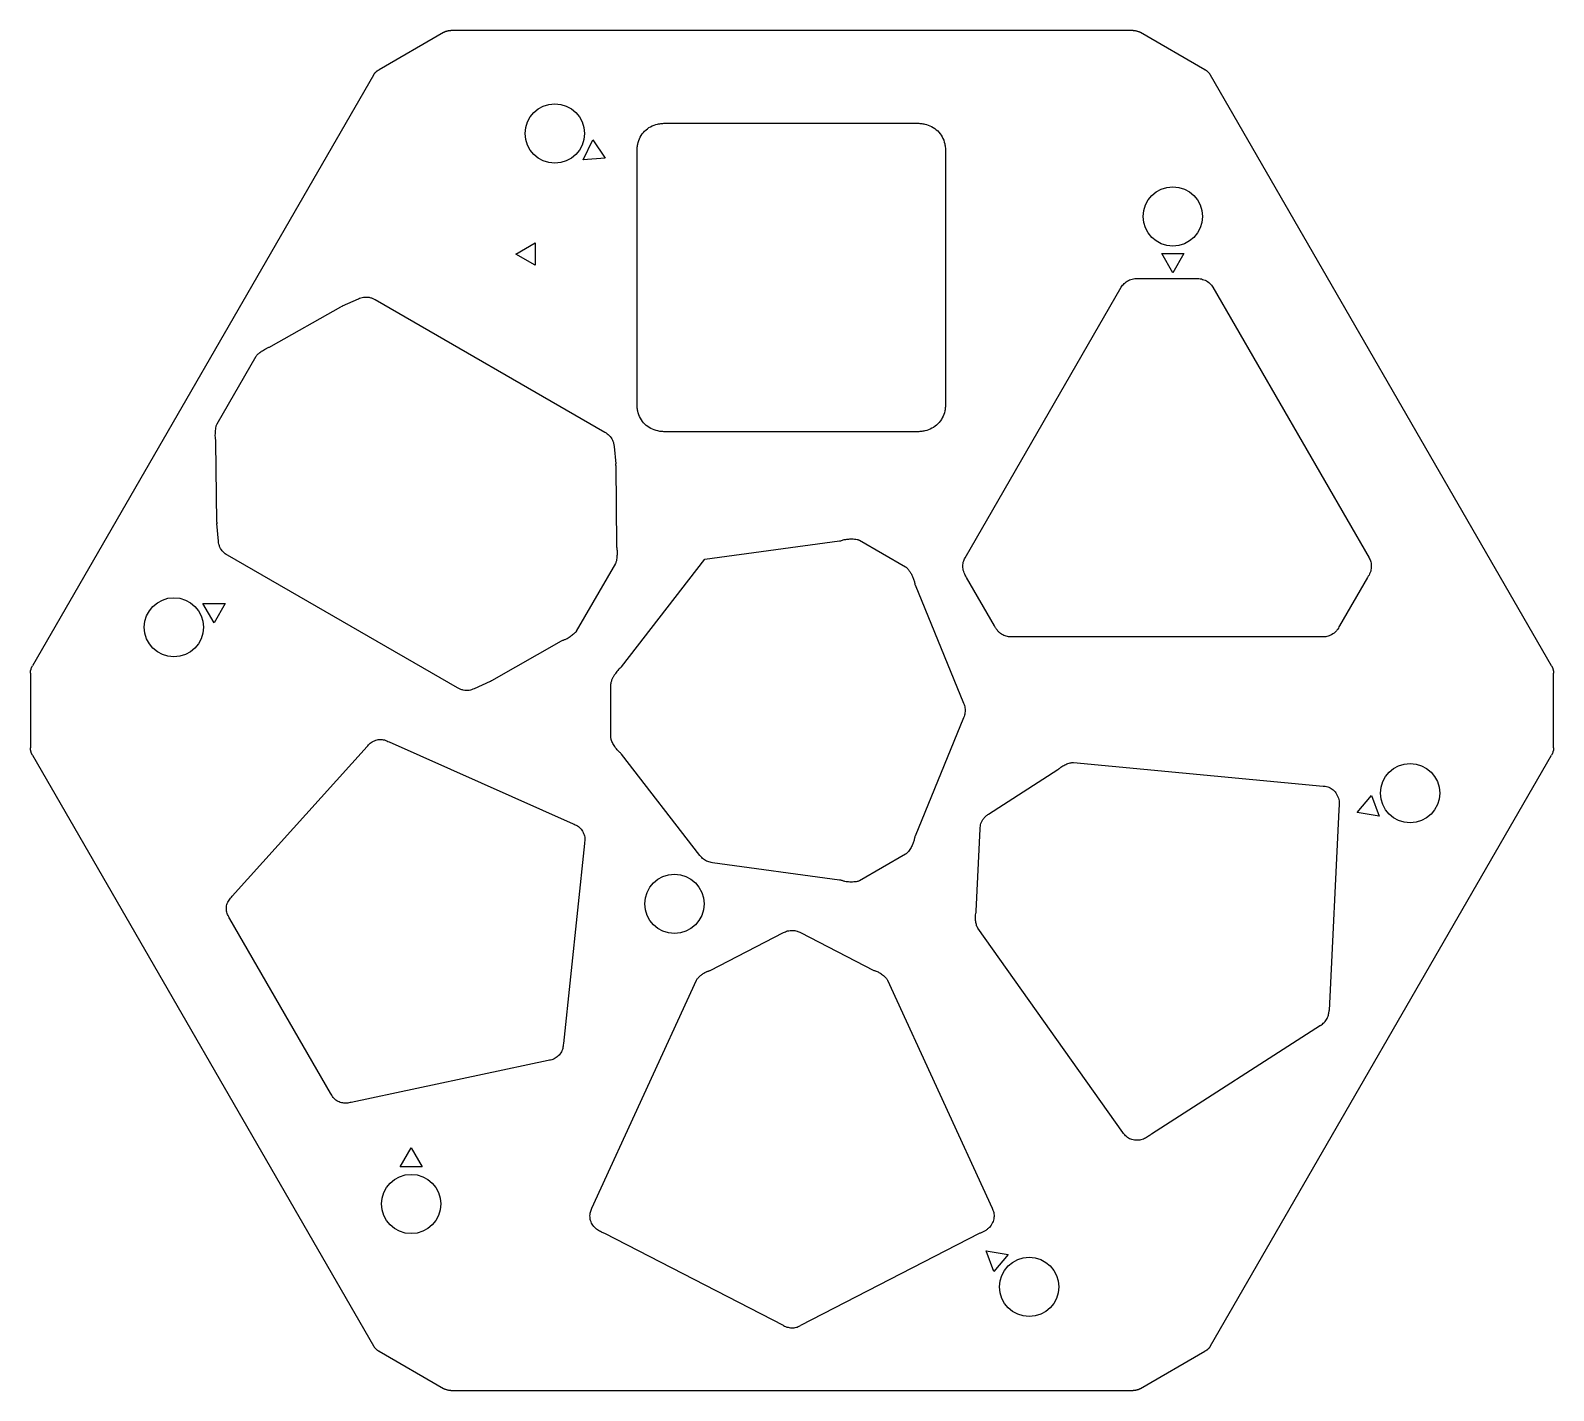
# Model space of a CAD drawing. Header units: millimetres. Extents: x -51 to 51, y -46 to 46.
import ezdxf

# ---------------------------------------------------------------- set-up
doc = ezdxf.new("R2010")
doc.units = ezdxf.units.MM
doc.layers.get('0').update_dxf_attribs({"linetype": 'CONTINUOUS'})

msp = doc.modelspace()

# ---------------------------------------------------------------- linework, layer by layer
for p, q in [((-23.54, 45.8), (-27.89, 43.28)), ((23.04, 45.93), (-23.04, 45.93)), ((27.89, 43.28), (23.54, 45.8)), ((-28.26, 42.91), (-51.29, 3.01)), ((51.29, 3.01), (28.26, 42.91)), ((-8.54, 39.66), (8.44, 39.66)), ((-10.46, 20.75), (-10.46, 37.73)), ((10.37, 37.73), (10.37, 20.75)), ((23.44, 29.17), (27.22, 29.17)), ((-30.36, 27.32), (-29.28, 27.81)), ((11.69, 10.31), (22.24, 28.6)), ((28.42, 28.6), (38.97, 10.31)), ((-35.18, 24.6), (-30.46, 27.27)), ((-28.16, 27.76), (-12.63, 18.79)), ((-38.83, 19.35), (-36.18, 23.93)), ((8.44, 18.83), (-8.54, 18.83)), ((-38.85, 12.72), (-38.9, 18.15)), ((-12.02, 17.84), (-11.9, 16.66)), ((-11.9, 16.55), (-11.85, 11.13)), ((-38.73, 11.44), (-38.85, 12.62)), ((-5.89, 10.21), (3.2, 11.45)), ((4.56, 11.5), (7.67, 9.7)), ((-22.59, 1.52), (-38.13, 10.49)), ((-11.92, 9.93), (-14.57, 5.35)), ((-11.51, 2.95), (-5.89, 10.21)), ((8.31, 8.49), (11.59, 0.49)), ((13.68, 5.72), (11.79, 8.99)), ((38.87, 8.99), (36.98, 5.72)), ((-15.58, 4.68), (-20.3, 2.01)), ((35.89, 4.97), (14.78, 4.97)), ((-51.43, 2.52), (-51.43, -2.52)), ((51.43, -2.52), (51.43, 2.52)), ((-20.39, 1.96), (-21.47, 1.47)), ((-12.24, -1.8), (-12.24, 1.8)), ((11.59, -0.49), (8.31, -8.49)), ((-51.29, -3.01), (-28.26, -42.91)), ((-37.8, -12.55), (-28.7, -2.44)), ((-27.21, -2.12), (-14.78, -7.66)), ((-6.22, -9.79), (-11.51, -2.95)), ((28.26, -42.91), (51.29, -3.01)), ((13.28, -7), (17.96, -3.99)), ((19, -3.52), (35.86, -5.11)), ((36.92, -6.71), (36.27, -20.27)), ((12.43, -13.56), (12.7, -8)), ((-14.02, -8.98), (-15.44, -22.5)), ((3.2, -11.45), (-5.37, -10.28)), ((7.67, -9.7), (4.56, -11.5)), ((-31.16, -25.85), (-37.96, -14.07)), ((-5.53, -17.55), (-0.58, -15)), ((0.58, -15), (5.53, -17.55)), ((22.35, -28.5), (12.55, -14.69)), ((-13.51, -33.61), (-6.45, -18.22)), ((6.45, -18.22), (13.51, -33.61)), ((35.69, -21.27), (24.27, -28.61)), ((-16.46, -23.64), (-29.77, -26.47)), ((-0.58, -41.54), (-12.65, -35.33)), ((12.65, -35.33), (0.58, -41.54)), ((-27.89, -43.28), (-23.54, -45.8)), ((23.54, -45.8), (27.89, -43.28)), ((-23.04, -45.93), (23.04, -45.93))]:
    msp.add_line(p, q)
for points in [[(-13.44, 38.55), (-12.61, 37.3), (-14.1, 37.2)], [(-17.35, 31.58), (-17.35, 30.08), (-18.65, 30.83)], [(26.47, 30.87), (25.72, 29.57), (24.97, 30.87)], [(-39.78, 7.23), (-38.28, 7.23), (-39.03, 5.93)], [(39.13, -5.73), (39.65, -7.14), (38.17, -6.88)], [(-25.72, -29.53), (-24.97, -30.83), (-26.47, -30.83)], [(13.11, -36.49), (14.59, -36.75), (13.62, -37.9)]]:
    msp.add_lwpolyline(points, close=True)
for centre in [(-16.02, 38.97), (25.72, 33.37), (-41.74, 5.62), (41.74, -5.58), (-7.94, -13.06), (-25.72, -33.33), (16.02, -38.93)]:
    msp.add_circle(centre, 2)
for centre, start, end in [((-29.87, 26.23), 114.42, 119.5795), ((-13.09, 16.54), 0.4204, 5.5799), ((-37.66, 12.73), 180.4201, 185.5796), ((-20.89, 3.05), 294.4205, 299.58)]:
    msp.add_arc(centre, 1.19, start, end)
for points, knots in [([(-23.54, 45.8), (-23.51, 45.81), (-23.5, 45.82), (-23.49, 45.82), (-23.47, 45.83), (-23.46, 45.84), (-23.45, 45.84), (-23.43, 45.85), (-23.42, 45.86), (-23.4, 45.86), (-23.38, 45.87), (-23.37, 45.88), (-23.35, 45.88), (-23.33, 45.89), (-23.31, 45.89), (-23.29, 45.9), (-23.27, 45.9), (-23.24, 45.91), (-23.22, 45.91), (-23.2, 45.92), (-23.18, 45.92), (-23.16, 45.92), (-23.14, 45.93), (-23.13, 45.93), (-23.11, 45.93), (-23.09, 45.93), (-23.07, 45.93), (-23.04, 45.93)], [0, 0, 0, 0, 0.089959, 0.089959, 0.089959, 0.18816, 0.18816, 0.18816, 0.294316, 0.294316, 0.294316, 0.402013, 0.402013, 0.402013, 0.513847, 0.513847, 0.513847, 0.633635, 0.633635, 0.633635, 0.756579, 0.756579, 0.756579, 0.877149, 0.877149, 0.877149, 1, 1, 1, 1]), ([(23.04, 45.93), (23.06, 45.93), (23.08, 45.93), (23.09, 45.93), (23.11, 45.93), (23.12, 45.93), (23.14, 45.93), (23.15, 45.92), (23.17, 45.92), (23.18, 45.92), (23.2, 45.92), (23.22, 45.91), (23.24, 45.91), (23.26, 45.91), (23.28, 45.9), (23.3, 45.89), (23.32, 45.89), (23.35, 45.88), (23.37, 45.87), (23.39, 45.87), (23.41, 45.86), (23.43, 45.85), (23.44, 45.85), (23.46, 45.84), (23.47, 45.83), (23.49, 45.82), (23.51, 45.81), (23.54, 45.8)], [0, 0, 0, 0, 0.087142, 0.087142, 0.087142, 0.184589, 0.184589, 0.184589, 0.290729, 0.290729, 0.290729, 0.398882, 0.398882, 0.398882, 0.513181, 0.513181, 0.513181, 0.636819, 0.636819, 0.636819, 0.761134, 0.761134, 0.761134, 0.880521, 0.880521, 0.880521, 1, 1, 1, 1]), ([(-28.26, 42.91), (-28.25, 42.94), (-28.24, 42.95), (-28.23, 42.96), (-28.22, 42.98), (-28.21, 42.99), (-28.21, 43), (-28.2, 43.01), (-28.19, 43.02), (-28.18, 43.04), (-28.16, 43.05), (-28.15, 43.07), (-28.14, 43.08), (-28.12, 43.1), (-28.11, 43.11), (-28.09, 43.13), (-28.08, 43.14), (-28.06, 43.16), (-28.05, 43.17), (-28.03, 43.19), (-28.01, 43.2), (-28, 43.21), (-27.98, 43.22), (-27.97, 43.23), (-27.95, 43.24), (-27.94, 43.25), (-27.92, 43.26), (-27.89, 43.28)], [0, 0, 0, 0, 0.087142, 0.087142, 0.087142, 0.184589, 0.184589, 0.184589, 0.290729, 0.290729, 0.290729, 0.398882, 0.398882, 0.398882, 0.513181, 0.513181, 0.513181, 0.636819, 0.636819, 0.636819, 0.761134, 0.761134, 0.761134, 0.880521, 0.880521, 0.880521, 1, 1, 1, 1]), ([(27.89, 43.28), (27.91, 43.27), (27.93, 43.26), (27.94, 43.25), (27.96, 43.24), (27.97, 43.24), (27.98, 43.23), (27.99, 43.22), (28, 43.21), (28.02, 43.2), (28.03, 43.19), (28.05, 43.17), (28.06, 43.16), (28.08, 43.15), (28.09, 43.13), (28.11, 43.12), (28.12, 43.1), (28.14, 43.08), (28.15, 43.07), (28.16, 43.05), (28.18, 43.04), (28.19, 43.02), (28.2, 43.01), (28.21, 42.99), (28.22, 42.98), (28.23, 42.96), (28.24, 42.94), (28.26, 42.91)], [0, 0, 0, 0, 0.089959, 0.089959, 0.089959, 0.18816, 0.18816, 0.18816, 0.294316, 0.294316, 0.294316, 0.402013, 0.402013, 0.402013, 0.513847, 0.513847, 0.513847, 0.633635, 0.633635, 0.633635, 0.756579, 0.756579, 0.756579, 0.877149, 0.877149, 0.877149, 1, 1, 1, 1]), ([(-10.46, 37.73), (-10.47, 37.82), (-10.46, 37.9), (-10.45, 37.99), (-10.45, 38.07), (-10.43, 38.16), (-10.42, 38.25), (-10.38, 38.41), (-10.33, 38.58), (-10.25, 38.72), (-10.17, 38.87), (-10.07, 39.01), (-9.95, 39.13), (-9.83, 39.25), (-9.7, 39.35), (-9.55, 39.43), (-9.4, 39.51), (-9.24, 39.57), (-9.08, 39.61), (-8.98, 39.63), (-8.89, 39.64), (-8.8, 39.65), (-8.71, 39.66), (-8.62, 39.66), (-8.54, 39.66)], [0, 0, 0, 0, 0.088783, 0.088783, 0.088783, 0.177566, 0.177566, 0.177566, 0.336912, 0.336912, 0.336912, 0.496527, 0.496527, 0.496527, 0.655749, 0.655749, 0.655749, 0.817202, 0.817202, 0.817202, 0.908601, 0.908601, 0.908601, 1, 1, 1, 1]), ([(8.44, 39.66), (8.52, 39.66), (8.61, 39.66), (8.7, 39.65), (8.78, 39.64), (8.87, 39.63), (8.96, 39.61), (9.12, 39.57), (9.28, 39.52), (9.43, 39.44), (9.58, 39.36), (9.72, 39.26), (9.84, 39.14), (9.96, 39.03), (10.06, 38.89), (10.14, 38.74), (10.22, 38.59), (10.28, 38.43), (10.31, 38.27), (10.33, 38.18), (10.35, 38.08), (10.36, 37.99), (10.36, 37.91), (10.37, 37.82), (10.37, 37.73)], [0, 0, 0, 0, 0.088799, 0.088799, 0.088799, 0.177598, 0.177598, 0.177598, 0.336973, 0.336973, 0.336973, 0.496599, 0.496599, 0.496599, 0.65584, 0.65584, 0.65584, 0.817272, 0.817272, 0.817272, 0.908636, 0.908636, 0.908636, 1, 1, 1, 1]), ([(22.24, 28.6), (22.29, 28.68), (22.36, 28.76), (22.43, 28.83), (22.52, 28.92), (22.61, 28.98), (22.72, 29.04), (22.77, 29.07), (22.83, 29.09), (22.89, 29.11), (22.95, 29.13), (23.01, 29.15), (23.07, 29.16), (23.13, 29.17), (23.19, 29.17), (23.25, 29.17), (23.32, 29.17), (23.38, 29.17), (23.44, 29.17)], [0, 0, 0, 0, 0.215945, 0.215945, 0.215945, 0.459685, 0.459685, 0.459685, 0.592497, 0.592497, 0.592497, 0.725308, 0.725308, 0.725308, 0.862654, 0.862654, 0.862654, 1, 1, 1, 1]), ([(27.22, 29.17), (27.28, 29.17), (27.33, 29.17), (27.39, 29.17), (27.45, 29.17), (27.5, 29.17), (27.56, 29.16), (27.62, 29.15), (27.68, 29.14), (27.73, 29.12), (27.79, 29.11), (27.85, 29.08), (27.9, 29.06), (28.02, 29.01), (28.12, 28.94), (28.21, 28.85), (28.29, 28.78), (28.36, 28.69), (28.42, 28.6)], [0, 0, 0, 0, 0.124771, 0.124771, 0.124771, 0.249542, 0.249542, 0.249542, 0.378411, 0.378411, 0.378411, 0.50728, 0.50728, 0.50728, 0.765211, 0.765211, 0.765211, 1, 1, 1, 1]), ([(-29.28, 27.81), (-29.17, 27.86), (-29.06, 27.89), (-28.94, 27.91), (-28.81, 27.93), (-28.68, 27.93), (-28.55, 27.91), (-28.48, 27.89), (-28.42, 27.87), (-28.35, 27.85), (-28.29, 27.82), (-28.22, 27.79), (-28.16, 27.76)], [0, 0, 0, 0, 0.304799, 0.304799, 0.304799, 0.638173, 0.638173, 0.638173, 0.819087, 0.819087, 0.819087, 1, 1, 1, 1]), ([(-36.18, 23.93), (-36.17, 23.95), (-36.16, 23.97), (-36.14, 23.99), (-36.13, 24), (-36.11, 24.02), (-36.1, 24.04), (-36.06, 24.07), (-36.03, 24.1), (-36, 24.12), (-35.96, 24.16), (-35.92, 24.19), (-35.88, 24.22), (-35.84, 24.25), (-35.8, 24.27), (-35.76, 24.3), (-35.72, 24.33), (-35.68, 24.36), (-35.63, 24.39), (-35.59, 24.41), (-35.54, 24.44), (-35.49, 24.46), (-35.47, 24.47), (-35.44, 24.49), (-35.42, 24.5), (-35.39, 24.51), (-35.36, 24.52), (-35.33, 24.53), (-35.31, 24.54), (-35.28, 24.55), (-35.25, 24.56), (-35.23, 24.57), (-35.2, 24.58), (-35.18, 24.6)], [0, 0, 0, 0, 0.053019, 0.053019, 0.053019, 0.106038, 0.106038, 0.106038, 0.212076, 0.212076, 0.212076, 0.329727, 0.329727, 0.329727, 0.447378, 0.447378, 0.447378, 0.577876, 0.577876, 0.577876, 0.708373, 0.708373, 0.708373, 0.78128, 0.78128, 0.78128, 0.854186, 0.854186, 0.854186, 0.927093, 0.927093, 0.927093, 1, 1, 1, 1]), ([(-8.54, 18.83), (-8.62, 18.83), (-8.71, 18.83), (-8.79, 18.84), (-8.88, 18.84), (-8.97, 18.86), (-9.06, 18.88), (-9.22, 18.91), (-9.38, 18.97), (-9.53, 19.04), (-9.68, 19.12), (-9.81, 19.22), (-9.93, 19.34), (-10.05, 19.46), (-10.16, 19.59), (-10.24, 19.74), (-10.32, 19.89), (-10.38, 20.05), (-10.41, 20.22), (-10.43, 20.31), (-10.45, 20.4), (-10.45, 20.49), (-10.46, 20.58), (-10.47, 20.67), (-10.46, 20.75)], [0, 0, 0, 0, 0.088802, 0.088802, 0.088802, 0.177604, 0.177604, 0.177604, 0.336982, 0.336982, 0.336982, 0.496609, 0.496609, 0.496609, 0.655852, 0.655852, 0.655852, 0.817281, 0.817281, 0.817281, 0.90864, 0.90864, 0.90864, 1, 1, 1, 1]), ([(10.37, 20.75), (10.37, 20.67), (10.36, 20.58), (10.36, 20.5), (10.35, 20.41), (10.34, 20.32), (10.32, 20.23), (10.28, 20.07), (10.23, 19.91), (10.15, 19.76), (10.07, 19.61), (9.97, 19.48), (9.85, 19.36), (9.73, 19.24), (9.6, 19.14), (9.45, 19.06), (9.3, 18.97), (9.14, 18.92), (8.98, 18.88), (8.89, 18.86), (8.79, 18.85), (8.7, 18.84), (8.61, 18.83), (8.53, 18.83), (8.44, 18.83)], [0, 0, 0, 0, 0.08878, 0.08878, 0.08878, 0.17756, 0.17756, 0.17756, 0.336904, 0.336904, 0.336904, 0.496518, 0.496518, 0.496518, 0.655737, 0.655737, 0.655737, 0.817195, 0.817195, 0.817195, 0.908597, 0.908597, 0.908597, 1, 1, 1, 1]), ([(-38.9, 18.15), (-38.9, 18.17), (-38.9, 18.19), (-38.9, 18.21), (-38.91, 18.23), (-38.91, 18.25), (-38.91, 18.27), (-38.92, 18.31), (-38.93, 18.35), (-38.93, 18.4), (-38.94, 18.44), (-38.94, 18.49), (-38.95, 18.54), (-38.95, 18.58), (-38.95, 18.63), (-38.94, 18.68), (-38.94, 18.73), (-38.94, 18.78), (-38.94, 18.84), (-38.93, 18.89), (-38.92, 18.94), (-38.92, 18.99), (-38.91, 19.05), (-38.9, 19.12), (-38.89, 19.18), (-38.88, 19.21), (-38.88, 19.24), (-38.87, 19.27), (-38.86, 19.3), (-38.84, 19.32), (-38.83, 19.35)], [0, 0, 0, 0, 0.053228, 0.053228, 0.053228, 0.106456, 0.106456, 0.106456, 0.212912, 0.212912, 0.212912, 0.330794, 0.330794, 0.330794, 0.448675, 0.448675, 0.448675, 0.579022, 0.579022, 0.579022, 0.709368, 0.709368, 0.709368, 0.854684, 0.854684, 0.854684, 0.927342, 0.927342, 0.927342, 1, 1, 1, 1]), ([(-12.63, 18.79), (-12.52, 18.73), (-12.43, 18.66), (-12.34, 18.57), (-12.25, 18.48), (-12.18, 18.37), (-12.12, 18.25), (-12.09, 18.18), (-12.07, 18.12), (-12.05, 18.05), (-12.04, 17.98), (-12.03, 17.91), (-12.02, 17.84)], [0, 0, 0, 0, 0.3054, 0.3054, 0.3054, 0.639385, 0.639385, 0.639385, 0.819693, 0.819693, 0.819693, 1, 1, 1, 1]), ([(-38.13, 10.49), (-38.23, 10.55), (-38.33, 10.62), (-38.41, 10.71), (-38.5, 10.8), (-38.57, 10.91), (-38.63, 11.03), (-38.66, 11.09), (-38.68, 11.16), (-38.7, 11.23), (-38.72, 11.3), (-38.73, 11.37), (-38.73, 11.44)], [0, 0, 0, 0, 0.305276, 0.305276, 0.305276, 0.639137, 0.639137, 0.639137, 0.819569, 0.819569, 0.819569, 1, 1, 1, 1]), ([(3.2, 11.45), (3.21, 11.45), (3.23, 11.45), (3.25, 11.46), (3.26, 11.46), (3.28, 11.47), (3.3, 11.47), (3.33, 11.48), (3.37, 11.49), (3.4, 11.51), (3.44, 11.52), (3.48, 11.53), (3.52, 11.54), (3.56, 11.54), (3.6, 11.55), (3.64, 11.56), (3.73, 11.57), (3.81, 11.58), (3.9, 11.59), (3.95, 11.59), (4, 11.59), (4.06, 11.59), (4.11, 11.59), (4.16, 11.58), (4.21, 11.58), (4.27, 11.57), (4.33, 11.57), (4.39, 11.56), (4.42, 11.55), (4.45, 11.54), (4.48, 11.53), (4.51, 11.52), (4.54, 11.51), (4.56, 11.5)], [0, 0, 0, 0, 0.041383, 0.041383, 0.041383, 0.082767, 0.082767, 0.082767, 0.165533, 0.165533, 0.165533, 0.255746, 0.255746, 0.255746, 0.345959, 0.345959, 0.345959, 0.543174, 0.543174, 0.543174, 0.651093, 0.651093, 0.651093, 0.759011, 0.759011, 0.759011, 0.879505, 0.879505, 0.879505, 0.939753, 0.939753, 0.939753, 1, 1, 1, 1]), ([(-11.85, 11.13), (-11.85, 11.11), (-11.85, 11.09), (-11.85, 11.07), (-11.85, 11.05), (-11.84, 11.03), (-11.84, 11.01), (-11.83, 10.97), (-11.82, 10.92), (-11.82, 10.88), (-11.81, 10.84), (-11.81, 10.79), (-11.81, 10.74), (-11.81, 10.69), (-11.81, 10.65), (-11.81, 10.6), (-11.81, 10.55), (-11.81, 10.49), (-11.82, 10.44), (-11.82, 10.39), (-11.83, 10.34), (-11.84, 10.28), (-11.84, 10.22), (-11.85, 10.16), (-11.86, 10.1), (-11.87, 10.07), (-11.88, 10.04), (-11.89, 10.01), (-11.9, 9.98), (-11.91, 9.95), (-11.92, 9.93)], [0, 0, 0, 0, 0.053228, 0.053228, 0.053228, 0.106456, 0.106456, 0.106456, 0.212912, 0.212912, 0.212912, 0.330794, 0.330794, 0.330794, 0.448675, 0.448675, 0.448675, 0.579022, 0.579022, 0.579022, 0.709369, 0.709369, 0.709369, 0.854684, 0.854684, 0.854684, 0.927342, 0.927342, 0.927342, 1, 1, 1, 1]), ([(11.79, 8.99), (11.76, 9.04), (11.73, 9.09), (11.7, 9.14), (11.68, 9.19), (11.65, 9.24), (11.63, 9.29), (11.6, 9.35), (11.59, 9.41), (11.57, 9.47), (11.56, 9.53), (11.55, 9.6), (11.54, 9.66), (11.54, 9.78), (11.55, 9.91), (11.57, 10.02), (11.6, 10.13), (11.64, 10.22), (11.69, 10.31)], [0, 0, 0, 0, 0.125335, 0.125335, 0.125335, 0.250669, 0.250669, 0.250669, 0.387779, 0.387779, 0.387779, 0.524889, 0.524889, 0.524889, 0.776987, 0.776987, 0.776987, 1, 1, 1, 1]), ([(38.97, 10.31), (39.02, 10.23), (39.06, 10.13), (39.09, 10.03), (39.11, 9.91), (39.12, 9.8), (39.12, 9.68), (39.12, 9.62), (39.11, 9.56), (39.1, 9.5), (39.09, 9.44), (39.07, 9.38), (39.05, 9.32), (39.02, 9.26), (39, 9.21), (38.97, 9.15), (38.94, 9.1), (38.9, 9.05), (38.87, 8.99)], [0, 0, 0, 0, 0.219397, 0.219397, 0.219397, 0.463874, 0.463874, 0.463874, 0.59432, 0.59432, 0.59432, 0.724766, 0.724766, 0.724766, 0.862383, 0.862383, 0.862383, 1, 1, 1, 1]), ([(7.67, 9.7), (7.7, 9.68), (7.73, 9.66), (7.75, 9.64), (7.77, 9.62), (7.8, 9.59), (7.82, 9.56), (7.84, 9.54), (7.86, 9.51), (7.89, 9.48), (7.91, 9.45), (7.93, 9.42), (7.95, 9.39), (7.99, 9.33), (8.03, 9.27), (8.07, 9.2), (8.1, 9.13), (8.14, 9.06), (8.17, 8.99), (8.18, 8.95), (8.2, 8.91), (8.21, 8.87), (8.23, 8.83), (8.24, 8.79), (8.25, 8.75), (8.26, 8.71), (8.27, 8.66), (8.28, 8.62), (8.28, 8.6), (8.29, 8.58), (8.29, 8.55), (8.3, 8.53), (8.31, 8.51), (8.31, 8.49)], [0, 0, 0, 0, 0.065505, 0.065505, 0.065505, 0.13101, 0.13101, 0.13101, 0.203025, 0.203025, 0.203025, 0.275041, 0.275041, 0.275041, 0.432578, 0.432578, 0.432578, 0.604602, 0.604602, 0.604602, 0.698577, 0.698577, 0.698577, 0.792553, 0.792553, 0.792553, 0.896277, 0.896277, 0.896277, 0.948138, 0.948138, 0.948138, 1, 1, 1, 1]), ([(-14.57, 5.35), (-14.58, 5.33), (-14.59, 5.31), (-14.61, 5.29), (-14.62, 5.27), (-14.64, 5.26), (-14.66, 5.24), (-14.69, 5.21), (-14.72, 5.18), (-14.76, 5.15), (-14.8, 5.12), (-14.83, 5.09), (-14.87, 5.06), (-14.91, 5.03), (-14.95, 5), (-14.99, 4.98), (-15.03, 4.95), (-15.08, 4.92), (-15.12, 4.89), (-15.17, 4.86), (-15.21, 4.84), (-15.26, 4.82), (-15.28, 4.8), (-15.31, 4.79), (-15.34, 4.78), (-15.36, 4.77), (-15.39, 4.76), (-15.42, 4.75), (-15.45, 4.74), (-15.47, 4.73), (-15.5, 4.72), (-15.53, 4.71), (-15.55, 4.7), (-15.58, 4.68)], [0, 0, 0, 0, 0.053019, 0.053019, 0.053019, 0.106038, 0.106038, 0.106038, 0.212076, 0.212076, 0.212076, 0.329727, 0.329727, 0.329727, 0.447378, 0.447378, 0.447378, 0.577875, 0.577875, 0.577875, 0.708373, 0.708373, 0.708373, 0.781279, 0.781279, 0.781279, 0.854186, 0.854186, 0.854186, 0.927093, 0.927093, 0.927093, 1, 1, 1, 1]), ([(14.78, 4.97), (14.67, 4.97), (14.57, 4.98), (14.47, 5.01), (14.36, 5.04), (14.25, 5.1), (14.15, 5.16), (14.1, 5.19), (14.05, 5.23), (14.01, 5.27), (13.96, 5.31), (13.92, 5.35), (13.88, 5.4), (13.84, 5.45), (13.81, 5.5), (13.77, 5.55), (13.74, 5.61), (13.71, 5.66), (13.68, 5.72)], [0, 0, 0, 0, 0.218745, 0.218745, 0.218745, 0.463423, 0.463423, 0.463423, 0.593984, 0.593984, 0.593984, 0.724546, 0.724546, 0.724546, 0.862273, 0.862273, 0.862273, 1, 1, 1, 1]), ([(36.98, 5.72), (36.95, 5.67), (36.92, 5.62), (36.9, 5.57), (36.87, 5.52), (36.84, 5.47), (36.8, 5.42), (36.76, 5.37), (36.72, 5.33), (36.67, 5.28), (36.63, 5.24), (36.58, 5.2), (36.52, 5.17), (36.42, 5.1), (36.31, 5.05), (36.2, 5.01), (36.1, 4.98), (35.99, 4.97), (35.89, 4.97)], [0, 0, 0, 0, 0.127673, 0.127673, 0.127673, 0.255346, 0.255346, 0.255346, 0.39022, 0.39022, 0.39022, 0.525095, 0.525095, 0.525095, 0.776611, 0.776611, 0.776611, 1, 1, 1, 1]), ([(-51.43, 2.52), (-51.43, 2.54), (-51.43, 2.56), (-51.43, 2.57), (-51.43, 2.59), (-51.43, 2.6), (-51.42, 2.62), (-51.42, 2.63), (-51.42, 2.65), (-51.42, 2.67), (-51.42, 2.68), (-51.41, 2.7), (-51.41, 2.72), (-51.4, 2.74), (-51.4, 2.76), (-51.39, 2.78), (-51.39, 2.8), (-51.38, 2.82), (-51.37, 2.84), (-51.37, 2.87), (-51.36, 2.89), (-51.35, 2.9), (-51.34, 2.92), (-51.34, 2.93), (-51.33, 2.95), (-51.32, 2.97), (-51.31, 2.99), (-51.29, 3.01)], [0, 0, 0, 0, 0.089959, 0.089959, 0.089959, 0.18816, 0.18816, 0.18816, 0.294316, 0.294316, 0.294316, 0.402013, 0.402013, 0.402013, 0.513847, 0.513847, 0.513847, 0.633635, 0.633635, 0.633635, 0.756579, 0.756579, 0.756579, 0.877149, 0.877149, 0.877149, 1, 1, 1, 1]), ([(-11.51, 2.95), (-11.52, 2.94), (-11.54, 2.92), (-11.56, 2.9), (-11.57, 2.88), (-11.59, 2.87), (-11.61, 2.85), (-11.64, 2.82), (-11.68, 2.79), (-11.72, 2.76), (-11.75, 2.72), (-11.79, 2.68), (-11.82, 2.63), (-11.86, 2.59), (-11.89, 2.55), (-11.92, 2.5), (-11.96, 2.45), (-11.99, 2.4), (-12.03, 2.35), (-12.06, 2.29), (-12.09, 2.23), (-12.12, 2.18), (-12.15, 2.12), (-12.17, 2.06), (-12.2, 1.99), (-12.21, 1.96), (-12.22, 1.93), (-12.23, 1.9), (-12.23, 1.86), (-12.24, 1.83), (-12.24, 1.8)], [0, 0, 0, 0, 0.054789, 0.054789, 0.054789, 0.109578, 0.109578, 0.109578, 0.219157, 0.219157, 0.219157, 0.341133, 0.341133, 0.341133, 0.46311, 0.46311, 0.46311, 0.598798, 0.598798, 0.598798, 0.734486, 0.734486, 0.734486, 0.867243, 0.867243, 0.867243, 0.933622, 0.933622, 0.933622, 1, 1, 1, 1]), ([(51.29, 3.01), (51.31, 2.99), (51.31, 2.98), (51.32, 2.97), (51.33, 2.95), (51.34, 2.94), (51.34, 2.93), (51.35, 2.91), (51.35, 2.9), (51.36, 2.88), (51.37, 2.86), (51.37, 2.85), (51.38, 2.83), (51.39, 2.81), (51.39, 2.79), (51.4, 2.77), (51.4, 2.74), (51.41, 2.72), (51.41, 2.7), (51.42, 2.68), (51.42, 2.66), (51.42, 2.64), (51.42, 2.62), (51.43, 2.61), (51.43, 2.59), (51.43, 2.57), (51.43, 2.55), (51.43, 2.52)], [0, 0, 0, 0, 0.087142, 0.087142, 0.087142, 0.184589, 0.184589, 0.184589, 0.290729, 0.290729, 0.290729, 0.398882, 0.398882, 0.398882, 0.513181, 0.513181, 0.513181, 0.636819, 0.636819, 0.636819, 0.761134, 0.761134, 0.761134, 0.880521, 0.880521, 0.880521, 1, 1, 1, 1]), ([(-21.47, 1.47), (-21.58, 1.42), (-21.69, 1.38), (-21.81, 1.36), (-21.94, 1.35), (-22.07, 1.35), (-22.2, 1.37), (-22.27, 1.39), (-22.34, 1.41), (-22.4, 1.43), (-22.47, 1.46), (-22.53, 1.49), (-22.59, 1.52)], [0, 0, 0, 0, 0.30506, 0.30506, 0.30506, 0.638681, 0.638681, 0.638681, 0.81934, 0.81934, 0.81934, 1, 1, 1, 1]), ([(11.59, 0.49), (11.61, 0.44), (11.63, 0.39), (11.64, 0.33), (11.66, 0.28), (11.67, 0.23), (11.68, 0.18), (11.69, 0.12), (11.7, 0.07), (11.7, 0.01), (11.7, -0.04), (11.69, -0.1), (11.68, -0.15), (11.68, -0.21), (11.66, -0.27), (11.65, -0.32), (11.63, -0.38), (11.61, -0.43), (11.59, -0.49)], [0, 0, 0, 0, 0.161888, 0.161888, 0.161888, 0.323777, 0.323777, 0.323777, 0.488693, 0.488693, 0.488693, 0.653609, 0.653609, 0.653609, 0.826805, 0.826805, 0.826805, 1, 1, 1, 1]), ([(-28.7, -2.44), (-28.67, -2.4), (-28.63, -2.36), (-28.6, -2.32), (-28.56, -2.28), (-28.52, -2.24), (-28.48, -2.21), (-28.4, -2.14), (-28.3, -2.08), (-28.19, -2.04), (-28.08, -1.99), (-27.97, -1.97), (-27.86, -1.96), (-27.74, -1.95), (-27.63, -1.96), (-27.52, -1.99), (-27.46, -2.01), (-27.41, -2.03), (-27.36, -2.05), (-27.31, -2.08), (-27.26, -2.1), (-27.21, -2.12)], [0, 0, 0, 0, 0.099562, 0.099562, 0.099562, 0.199124, 0.199124, 0.199124, 0.39442, 0.39442, 0.39442, 0.595028, 0.595028, 0.595028, 0.790447, 0.790447, 0.790447, 0.895223, 0.895223, 0.895223, 1, 1, 1, 1]), ([(-11.51, -2.95), (-11.52, -2.94), (-11.53, -2.93), (-11.55, -2.91), (-11.56, -2.9), (-11.57, -2.89), (-11.59, -2.87), (-11.62, -2.85), (-11.65, -2.82), (-11.67, -2.8), (-11.71, -2.77), (-11.73, -2.74), (-11.76, -2.7), (-11.79, -2.67), (-11.82, -2.64), (-11.85, -2.6), (-11.91, -2.53), (-11.96, -2.45), (-12.01, -2.37), (-12.04, -2.32), (-12.07, -2.28), (-12.09, -2.23), (-12.11, -2.18), (-12.13, -2.14), (-12.16, -2.09), (-12.18, -2.04), (-12.2, -1.99), (-12.21, -1.95), (-12.22, -1.92), (-12.22, -1.9), (-12.23, -1.87), (-12.23, -1.85), (-12.24, -1.82), (-12.24, -1.8)], [0, 0, 0, 0, 0.043974, 0.043974, 0.043974, 0.087948, 0.087948, 0.087948, 0.175896, 0.175896, 0.175896, 0.27222, 0.27222, 0.27222, 0.368544, 0.368544, 0.368544, 0.580434, 0.580434, 0.580434, 0.690503, 0.690503, 0.690503, 0.800572, 0.800572, 0.800572, 0.900286, 0.900286, 0.900286, 0.950143, 0.950143, 0.950143, 1, 1, 1, 1]), ([(-51.29, -3.01), (-51.31, -2.99), (-51.31, -2.98), (-51.32, -2.97), (-51.33, -2.95), (-51.34, -2.94), (-51.34, -2.93), (-51.35, -2.91), (-51.35, -2.9), (-51.36, -2.88), (-51.37, -2.86), (-51.37, -2.85), (-51.38, -2.83), (-51.39, -2.81), (-51.39, -2.79), (-51.4, -2.77), (-51.4, -2.74), (-51.41, -2.72), (-51.41, -2.7), (-51.42, -2.68), (-51.42, -2.66), (-51.42, -2.64), (-51.42, -2.62), (-51.43, -2.61), (-51.43, -2.59), (-51.43, -2.57), (-51.43, -2.55), (-51.43, -2.52)], [0, 0, 0, 0, 0.087142, 0.087142, 0.087142, 0.184589, 0.184589, 0.184589, 0.290729, 0.290729, 0.290729, 0.398882, 0.398882, 0.398882, 0.513181, 0.513181, 0.513181, 0.636819, 0.636819, 0.636819, 0.761134, 0.761134, 0.761134, 0.880521, 0.880521, 0.880521, 1, 1, 1, 1]), ([(51.43, -2.52), (51.43, -2.54), (51.43, -2.56), (51.43, -2.57), (51.43, -2.59), (51.43, -2.6), (51.42, -2.62), (51.42, -2.63), (51.42, -2.65), (51.42, -2.67), (51.42, -2.68), (51.41, -2.7), (51.41, -2.72), (51.4, -2.74), (51.4, -2.76), (51.39, -2.78), (51.39, -2.8), (51.38, -2.82), (51.37, -2.84), (51.37, -2.87), (51.36, -2.89), (51.35, -2.9), (51.34, -2.92), (51.34, -2.93), (51.33, -2.95), (51.32, -2.97), (51.31, -2.99), (51.29, -3.01)], [0, 0, 0, 0, 0.089959, 0.089959, 0.089959, 0.18816, 0.18816, 0.18816, 0.294316, 0.294316, 0.294316, 0.402013, 0.402013, 0.402013, 0.513847, 0.513847, 0.513847, 0.633635, 0.633635, 0.633635, 0.756579, 0.756579, 0.756579, 0.877149, 0.877149, 0.877149, 1, 1, 1, 1]), ([(17.96, -3.99), (17.98, -3.97), (18, -3.96), (18.02, -3.95), (18.03, -3.93), (18.05, -3.92), (18.07, -3.91), (18.1, -3.88), (18.13, -3.85), (18.16, -3.82), (18.2, -3.79), (18.25, -3.77), (18.29, -3.74), (18.33, -3.72), (18.37, -3.69), (18.42, -3.67), (18.47, -3.65), (18.51, -3.63), (18.56, -3.61), (18.61, -3.59), (18.66, -3.58), (18.71, -3.56), (18.76, -3.55), (18.81, -3.54), (18.85, -3.53), (18.88, -3.52), (18.9, -3.52), (18.93, -3.52), (18.95, -3.52), (18.98, -3.52), (19, -3.52)], [0, 0, 0, 0, 0.058539, 0.058539, 0.058539, 0.117078, 0.117078, 0.117078, 0.234156, 0.234156, 0.234156, 0.364538, 0.364538, 0.364538, 0.494921, 0.494921, 0.494921, 0.628357, 0.628357, 0.628357, 0.761793, 0.761793, 0.761793, 0.880896, 0.880896, 0.880896, 0.940448, 0.940448, 0.940448, 1, 1, 1, 1]), ([(35.86, -5.11), (35.91, -5.11), (35.96, -5.12), (36.01, -5.12), (36.07, -5.13), (36.12, -5.14), (36.18, -5.16), (36.28, -5.19), (36.39, -5.24), (36.48, -5.31), (36.58, -5.38), (36.66, -5.47), (36.73, -5.56), (36.8, -5.67), (36.86, -5.79), (36.9, -5.91), (36.92, -5.97), (36.93, -6.04), (36.94, -6.11), (36.95, -6.18), (36.96, -6.25), (36.95, -6.32), (36.95, -6.39), (36.95, -6.46), (36.94, -6.52), (36.93, -6.55), (36.93, -6.59), (36.93, -6.62), (36.92, -6.65), (36.92, -6.68), (36.92, -6.71)], [0, 0, 0, 0, 0.072775, 0.072775, 0.072775, 0.14555, 0.14555, 0.14555, 0.285139, 0.285139, 0.285139, 0.436421, 0.436421, 0.436421, 0.605844, 0.605844, 0.605844, 0.701861, 0.701861, 0.701861, 0.797878, 0.797878, 0.797878, 0.898939, 0.898939, 0.898939, 0.94947, 0.94947, 0.94947, 1, 1, 1, 1]), ([(12.7, -8), (12.71, -7.94), (12.71, -7.88), (12.72, -7.82), (12.73, -7.76), (12.74, -7.69), (12.76, -7.64), (12.8, -7.51), (12.87, -7.39), (12.95, -7.29), (13, -7.23), (13.05, -7.18), (13.1, -7.13), (13.16, -7.08), (13.22, -7.04), (13.28, -7)], [0, 0, 0, 0, 0.154118, 0.154118, 0.154118, 0.308235, 0.308235, 0.308235, 0.635389, 0.635389, 0.635389, 0.817695, 0.817695, 0.817695, 1, 1, 1, 1]), ([(-14.78, -7.66), (-14.74, -7.68), (-14.69, -7.69), (-14.64, -7.72), (-14.59, -7.74), (-14.54, -7.76), (-14.49, -7.79), (-14.4, -7.85), (-14.31, -7.93), (-14.24, -8.01), (-14.17, -8.1), (-14.11, -8.2), (-14.07, -8.31), (-14.03, -8.42), (-14, -8.53), (-13.99, -8.64), (-13.99, -8.7), (-13.99, -8.76), (-14, -8.81), (-14.01, -8.87), (-14.01, -8.92), (-14.02, -8.98)], [0, 0, 0, 0, 0.099596, 0.099596, 0.099596, 0.199192, 0.199192, 0.199192, 0.394411, 0.394411, 0.394411, 0.595146, 0.595146, 0.595146, 0.790632, 0.790632, 0.790632, 0.895316, 0.895316, 0.895316, 1, 1, 1, 1]), ([(8.31, -8.49), (8.31, -8.51), (8.3, -8.52), (8.3, -8.54), (8.29, -8.56), (8.29, -8.58), (8.28, -8.59), (8.28, -8.63), (8.27, -8.66), (8.26, -8.7), (8.25, -8.74), (8.24, -8.78), (8.23, -8.82), (8.22, -8.86), (8.2, -8.9), (8.19, -8.93), (8.16, -9.02), (8.12, -9.1), (8.08, -9.18), (8.05, -9.23), (8.03, -9.27), (8, -9.32), (7.97, -9.36), (7.94, -9.41), (7.91, -9.45), (7.88, -9.5), (7.84, -9.54), (7.81, -9.59), (7.79, -9.61), (7.77, -9.63), (7.74, -9.65), (7.72, -9.67), (7.7, -9.68), (7.67, -9.7)], [0, 0, 0, 0, 0.041636, 0.041636, 0.041636, 0.083271, 0.083271, 0.083271, 0.166543, 0.166543, 0.166543, 0.257799, 0.257799, 0.257799, 0.349055, 0.349055, 0.349055, 0.549978, 0.549978, 0.549978, 0.660901, 0.660901, 0.660901, 0.771824, 0.771824, 0.771824, 0.885912, 0.885912, 0.885912, 0.942956, 0.942956, 0.942956, 1, 1, 1, 1]), ([(-5.37, -10.28), (-5.42, -10.27), (-5.48, -10.26), (-5.53, -10.25), (-5.58, -10.24), (-5.64, -10.22), (-5.69, -10.2), (-5.74, -10.19), (-5.79, -10.16), (-5.84, -10.14), (-5.89, -10.11), (-5.93, -10.08), (-5.97, -10.04), (-6.02, -10.01), (-6.06, -9.97), (-6.1, -9.92), (-6.14, -9.88), (-6.18, -9.84), (-6.22, -9.79)], [0, 0, 0, 0, 0.16134, 0.16134, 0.16134, 0.322679, 0.322679, 0.322679, 0.487586, 0.487586, 0.487586, 0.652492, 0.652492, 0.652492, 0.826246, 0.826246, 0.826246, 1, 1, 1, 1]), ([(4.56, -11.5), (4.54, -11.51), (4.51, -11.52), (4.49, -11.53), (4.46, -11.54), (4.44, -11.54), (4.41, -11.55), (4.36, -11.56), (4.3, -11.57), (4.25, -11.57), (4.19, -11.58), (4.14, -11.58), (4.08, -11.59), (4.02, -11.59), (3.97, -11.59), (3.91, -11.59), (3.85, -11.58), (3.79, -11.58), (3.73, -11.57), (3.68, -11.57), (3.62, -11.56), (3.56, -11.54), (3.53, -11.54), (3.5, -11.53), (3.47, -11.52), (3.44, -11.51), (3.41, -11.5), (3.38, -11.49), (3.35, -11.48), (3.32, -11.47), (3.29, -11.46), (3.26, -11.46), (3.23, -11.45), (3.2, -11.45)], [0, 0, 0, 0, 0.05338, 0.05338, 0.05338, 0.10676, 0.10676, 0.10676, 0.213519, 0.213519, 0.213519, 0.33179, 0.33179, 0.33179, 0.45006, 0.45006, 0.45006, 0.580514, 0.580514, 0.580514, 0.710967, 0.710967, 0.710967, 0.783226, 0.783226, 0.783226, 0.855484, 0.855484, 0.855484, 0.927742, 0.927742, 0.927742, 1, 1, 1, 1]), ([(-37.96, -14.07), (-37.99, -14.02), (-38.02, -13.98), (-38.04, -13.93), (-38.07, -13.88), (-38.1, -13.83), (-38.12, -13.78), (-38.16, -13.68), (-38.18, -13.57), (-38.19, -13.46), (-38.2, -13.34), (-38.19, -13.23), (-38.16, -13.11), (-38.13, -13), (-38.08, -12.9), (-38.02, -12.8), (-37.99, -12.76), (-37.95, -12.71), (-37.91, -12.67), (-37.88, -12.63), (-37.84, -12.59), (-37.8, -12.55)], [0, 0, 0, 0, 0.100592, 0.100592, 0.100592, 0.201184, 0.201184, 0.201184, 0.394299, 0.394299, 0.394299, 0.59504, 0.59504, 0.59504, 0.791198, 0.791198, 0.791198, 0.895599, 0.895599, 0.895599, 1, 1, 1, 1]), ([(12.55, -14.69), (12.53, -14.66), (12.51, -14.62), (12.49, -14.58), (12.48, -14.54), (12.46, -14.5), (12.45, -14.46), (12.44, -14.41), (12.43, -14.36), (12.42, -14.32), (12.41, -14.27), (12.4, -14.23), (12.4, -14.18), (12.39, -14.13), (12.39, -14.08), (12.39, -14.03), (12.38, -13.98), (12.38, -13.93), (12.39, -13.89), (12.39, -13.83), (12.4, -13.78), (12.41, -13.72), (12.42, -13.7), (12.42, -13.67), (12.43, -13.64), (12.43, -13.62), (12.43, -13.59), (12.43, -13.56)], [0, 0, 0, 0, 0.105286, 0.105286, 0.105286, 0.210573, 0.210573, 0.210573, 0.328101, 0.328101, 0.328101, 0.445629, 0.445629, 0.445629, 0.576388, 0.576388, 0.576388, 0.707147, 0.707147, 0.707147, 0.853574, 0.853574, 0.853574, 0.926787, 0.926787, 0.926787, 1, 1, 1, 1]), ([(-0.58, -15), (-0.53, -14.98), (-0.49, -14.96), (-0.44, -14.94), (-0.39, -14.92), (-0.35, -14.9), (-0.3, -14.89), (-0.19, -14.86), (-0.08, -14.85), (0.03, -14.85), (0.13, -14.85), (0.24, -14.87), (0.34, -14.9), (0.38, -14.91), (0.42, -14.93), (0.46, -14.94), (0.5, -14.96), (0.54, -14.98), (0.58, -15)], [0, 0, 0, 0, 0.126544, 0.126544, 0.126544, 0.253088, 0.253088, 0.253088, 0.522541, 0.522541, 0.522541, 0.779223, 0.779223, 0.779223, 0.889612, 0.889612, 0.889612, 1, 1, 1, 1]), ([(-6.45, -18.22), (-6.44, -18.19), (-6.42, -18.16), (-6.4, -18.13), (-6.38, -18.11), (-6.36, -18.08), (-6.33, -18.06), (-6.28, -18), (-6.23, -17.95), (-6.18, -17.9), (-6.12, -17.85), (-6.06, -17.81), (-6, -17.77), (-5.96, -17.74), (-5.93, -17.72), (-5.89, -17.7), (-5.85, -17.68), (-5.82, -17.66), (-5.78, -17.65), (-5.76, -17.64), (-5.74, -17.63), (-5.72, -17.62), (-5.69, -17.61), (-5.67, -17.61), (-5.65, -17.6), (-5.63, -17.59), (-5.61, -17.58), (-5.59, -17.58), (-5.57, -17.57), (-5.55, -17.56), (-5.53, -17.55)], [0, 0, 0, 0, 0.081213, 0.081213, 0.081213, 0.162425, 0.162425, 0.162425, 0.341788, 0.341788, 0.341788, 0.539608, 0.539608, 0.539608, 0.648674, 0.648674, 0.648674, 0.75774, 0.75774, 0.75774, 0.818305, 0.818305, 0.818305, 0.87887, 0.87887, 0.87887, 0.939435, 0.939435, 0.939435, 1, 1, 1, 1]), ([(5.53, -17.55), (5.55, -17.56), (5.57, -17.57), (5.58, -17.57), (5.6, -17.58), (5.62, -17.59), (5.64, -17.59), (5.68, -17.61), (5.71, -17.62), (5.75, -17.63), (5.79, -17.65), (5.83, -17.67), (5.87, -17.69), (5.91, -17.71), (5.95, -17.73), (5.99, -17.76), (6.03, -17.79), (6.07, -17.82), (6.11, -17.85), (6.15, -17.88), (6.19, -17.91), (6.23, -17.95), (6.27, -17.99), (6.31, -18.03), (6.35, -18.07), (6.37, -18.09), (6.39, -18.11), (6.41, -18.14), (6.42, -18.16), (6.44, -18.19), (6.45, -18.22)], [0, 0, 0, 0, 0.053334, 0.053334, 0.053334, 0.106668, 0.106668, 0.106668, 0.213336, 0.213336, 0.213336, 0.331856, 0.331856, 0.331856, 0.450376, 0.450376, 0.450376, 0.582409, 0.582409, 0.582409, 0.714442, 0.714442, 0.714442, 0.857221, 0.857221, 0.857221, 0.928611, 0.928611, 0.928611, 1, 1, 1, 1]), ([(35.69, -21.27), (35.73, -21.24), (35.78, -21.21), (35.82, -21.18), (35.86, -21.14), (35.9, -21.11), (35.94, -21.07), (36.02, -20.99), (36.08, -20.9), (36.14, -20.8), (36.16, -20.75), (36.18, -20.7), (36.2, -20.65), (36.22, -20.6), (36.23, -20.55), (36.24, -20.5), (36.25, -20.46), (36.26, -20.42), (36.26, -20.38), (36.26, -20.34), (36.27, -20.3), (36.27, -20.27)], [0, 0, 0, 0, 0.132366, 0.132366, 0.132366, 0.264733, 0.264733, 0.264733, 0.537147, 0.537147, 0.537147, 0.660611, 0.660611, 0.660611, 0.784076, 0.784076, 0.784076, 0.89305, 0.89305, 0.89305, 1, 1, 1, 1]), ([(-15.44, -22.5), (-15.45, -22.55), (-15.45, -22.61), (-15.46, -22.66), (-15.46, -22.71), (-15.47, -22.77), (-15.48, -22.82), (-15.51, -22.93), (-15.56, -23.04), (-15.62, -23.13), (-15.68, -23.23), (-15.76, -23.32), (-15.85, -23.39), (-15.93, -23.46), (-16.04, -23.52), (-16.14, -23.56), (-16.19, -23.58), (-16.25, -23.59), (-16.3, -23.61), (-16.36, -23.62), (-16.41, -23.63), (-16.46, -23.64)], [0, 0, 0, 0, 0.100278, 0.100278, 0.100278, 0.200556, 0.200556, 0.200556, 0.397346, 0.397346, 0.397346, 0.596659, 0.596659, 0.596659, 0.793907, 0.793907, 0.793907, 0.896954, 0.896954, 0.896954, 1, 1, 1, 1]), ([(-29.77, -26.47), (-29.82, -26.48), (-29.87, -26.49), (-29.92, -26.5), (-29.98, -26.51), (-30.03, -26.52), (-30.09, -26.53), (-30.2, -26.53), (-30.31, -26.52), (-30.42, -26.49), (-30.53, -26.46), (-30.64, -26.42), (-30.73, -26.36), (-30.83, -26.29), (-30.91, -26.22), (-30.98, -26.13), (-31.02, -26.09), (-31.05, -26.04), (-31.08, -25.99), (-31.11, -25.94), (-31.13, -25.89), (-31.16, -25.85)], [0, 0, 0, 0, 0.102445, 0.102445, 0.102445, 0.20489, 0.20489, 0.20489, 0.396533, 0.396533, 0.396533, 0.596039, 0.596039, 0.596039, 0.790122, 0.790122, 0.790122, 0.895061, 0.895061, 0.895061, 1, 1, 1, 1]), ([(24.27, -28.61), (24.24, -28.63), (24.21, -28.66), (24.18, -28.68), (24.14, -28.71), (24.11, -28.74), (24.07, -28.76), (23.99, -28.82), (23.91, -28.87), (23.81, -28.91), (23.71, -28.96), (23.6, -29), (23.48, -29.01), (23.36, -29.03), (23.24, -29.04), (23.12, -29.02), (23.01, -29), (22.91, -28.97), (22.8, -28.92), (22.75, -28.89), (22.7, -28.87), (22.66, -28.83), (22.61, -28.8), (22.57, -28.76), (22.53, -28.73), (22.5, -28.69), (22.46, -28.65), (22.43, -28.61), (22.41, -28.58), (22.38, -28.54), (22.35, -28.5)], [0, 0, 0, 0, 0.065147, 0.065147, 0.065147, 0.130293, 0.130293, 0.130293, 0.273855, 0.273855, 0.273855, 0.433165, 0.433165, 0.433165, 0.589965, 0.589965, 0.589965, 0.730775, 0.730775, 0.730775, 0.799706, 0.799706, 0.799706, 0.868638, 0.868638, 0.868638, 0.934319, 0.934319, 0.934319, 1, 1, 1, 1]), ([(-12.65, -35.33), (-12.68, -35.31), (-12.72, -35.29), (-12.75, -35.28), (-12.79, -35.26), (-12.83, -35.25), (-12.87, -35.23), (-12.96, -35.19), (-13.05, -35.14), (-13.13, -35.08), (-13.23, -35.01), (-13.31, -34.93), (-13.39, -34.84), (-13.46, -34.75), (-13.52, -34.65), (-13.57, -34.53), (-13.61, -34.43), (-13.64, -34.32), (-13.64, -34.21), (-13.65, -34.15), (-13.65, -34.1), (-13.64, -34.04), (-13.64, -33.99), (-13.63, -33.93), (-13.61, -33.88), (-13.6, -33.83), (-13.58, -33.78), (-13.56, -33.74), (-13.54, -33.69), (-13.52, -33.65), (-13.51, -33.61)], [0, 0, 0, 0, 0.065194, 0.065194, 0.065194, 0.130388, 0.130388, 0.130388, 0.274029, 0.274029, 0.274029, 0.433332, 0.433332, 0.433332, 0.589867, 0.589867, 0.589867, 0.730224, 0.730224, 0.730224, 0.799138, 0.799138, 0.799138, 0.868052, 0.868052, 0.868052, 0.934026, 0.934026, 0.934026, 1, 1, 1, 1]), ([(13.51, -33.61), (13.53, -33.66), (13.55, -33.7), (13.57, -33.75), (13.59, -33.8), (13.61, -33.86), (13.62, -33.91), (13.65, -34.02), (13.65, -34.14), (13.64, -34.25), (13.63, -34.37), (13.59, -34.49), (13.54, -34.59), (13.49, -34.71), (13.41, -34.82), (13.33, -34.91), (13.28, -34.96), (13.23, -35.01), (13.17, -35.05), (13.12, -35.09), (13.06, -35.13), (13, -35.17), (12.94, -35.2), (12.88, -35.23), (12.82, -35.25), (12.79, -35.26), (12.76, -35.28), (12.73, -35.29), (12.7, -35.3), (12.67, -35.31), (12.65, -35.33)], [0, 0, 0, 0, 0.073401, 0.073401, 0.073401, 0.146802, 0.146802, 0.146802, 0.287922, 0.287922, 0.287922, 0.438463, 0.438463, 0.438463, 0.608638, 0.608638, 0.608638, 0.705025, 0.705025, 0.705025, 0.801411, 0.801411, 0.801411, 0.900705, 0.900705, 0.900705, 0.950353, 0.950353, 0.950353, 1, 1, 1, 1]), ([(-0.58, -41.54), (-0.53, -41.56), (-0.48, -41.59), (-0.43, -41.61), (-0.38, -41.63), (-0.33, -41.65), (-0.27, -41.66), (-0.17, -41.69), (-0.05, -41.7), (0.06, -41.69), (0.11, -41.69), (0.17, -41.68), (0.22, -41.67), (0.27, -41.66), (0.32, -41.65), (0.36, -41.64), (0.41, -41.62), (0.45, -41.61), (0.48, -41.59), (0.52, -41.58), (0.55, -41.56, 0), (0.58, -41.54, 0)], [0, 0, 0, 0, 0.133769, 0.133769, 0.133769, 0.267537, 0.267537, 0.267537, 0.539026, 0.539026, 0.539026, 0.661472, 0.661472, 0.661472, 0.783918, 0.783918, 0.783918, 0.891959, 0.891959, 0.891959, 1, 1, 1, 1]), ([(-27.89, -43.28), (-27.91, -43.27), (-27.93, -43.26), (-27.94, -43.25), (-27.96, -43.24), (-27.97, -43.24), (-27.98, -43.23), (-27.99, -43.22), (-28, -43.21), (-28.02, -43.2), (-28.03, -43.19), (-28.05, -43.17), (-28.06, -43.16), (-28.08, -43.15), (-28.09, -43.13), (-28.11, -43.12), (-28.12, -43.1), (-28.14, -43.08), (-28.15, -43.07), (-28.16, -43.05), (-28.18, -43.04), (-28.19, -43.02), (-28.2, -43.01), (-28.21, -42.99), (-28.22, -42.98), (-28.23, -42.96), (-28.24, -42.94), (-28.26, -42.91)], [0, 0, 0, 0, 0.089959, 0.089959, 0.089959, 0.18816, 0.18816, 0.18816, 0.294316, 0.294316, 0.294316, 0.402013, 0.402013, 0.402013, 0.513847, 0.513847, 0.513847, 0.633635, 0.633635, 0.633635, 0.756579, 0.756579, 0.756579, 0.877149, 0.877149, 0.877149, 1, 1, 1, 1]), ([(28.26, -42.91), (28.25, -42.94), (28.24, -42.95), (28.23, -42.96), (28.22, -42.98), (28.21, -42.99), (28.21, -43), (28.2, -43.01), (28.19, -43.02), (28.18, -43.04), (28.16, -43.05), (28.15, -43.07), (28.14, -43.08), (28.12, -43.1), (28.11, -43.11), (28.09, -43.13), (28.08, -43.14), (28.06, -43.16), (28.05, -43.17), (28.03, -43.19), (28.01, -43.2), (28, -43.21), (27.98, -43.22), (27.97, -43.23), (27.95, -43.24), (27.94, -43.25), (27.92, -43.26), (27.89, -43.28)], [0, 0, 0, 0, 0.087142, 0.087142, 0.087142, 0.184589, 0.184589, 0.184589, 0.290729, 0.290729, 0.290729, 0.398882, 0.398882, 0.398882, 0.513181, 0.513181, 0.513181, 0.636819, 0.636819, 0.636819, 0.761134, 0.761134, 0.761134, 0.880521, 0.880521, 0.880521, 1, 1, 1, 1]), ([(-23.04, -45.93), (-23.06, -45.93), (-23.08, -45.93), (-23.09, -45.93), (-23.11, -45.93), (-23.12, -45.93), (-23.14, -45.93), (-23.15, -45.92), (-23.17, -45.92), (-23.18, -45.92), (-23.2, -45.92), (-23.22, -45.91), (-23.24, -45.91), (-23.26, -45.91), (-23.28, -45.9), (-23.3, -45.89), (-23.32, -45.89), (-23.35, -45.88), (-23.37, -45.87), (-23.39, -45.87), (-23.41, -45.86), (-23.43, -45.85), (-23.44, -45.85), (-23.46, -45.84), (-23.47, -45.83), (-23.49, -45.82), (-23.51, -45.81), (-23.54, -45.8)], [0, 0, 0, 0, 0.087142, 0.087142, 0.087142, 0.184589, 0.184589, 0.184589, 0.290729, 0.290729, 0.290729, 0.398882, 0.398882, 0.398882, 0.513181, 0.513181, 0.513181, 0.636819, 0.636819, 0.636819, 0.761134, 0.761134, 0.761134, 0.880521, 0.880521, 0.880521, 1, 1, 1, 1]), ([(23.54, -45.8), (23.51, -45.81), (23.5, -45.82), (23.49, -45.82), (23.47, -45.83), (23.46, -45.84), (23.45, -45.84), (23.43, -45.85), (23.42, -45.86), (23.4, -45.86), (23.38, -45.87), (23.37, -45.88), (23.35, -45.88), (23.33, -45.89), (23.31, -45.89), (23.29, -45.9), (23.27, -45.9), (23.24, -45.91), (23.22, -45.91), (23.2, -45.92), (23.18, -45.92), (23.16, -45.92), (23.14, -45.93), (23.13, -45.93), (23.11, -45.93), (23.09, -45.93), (23.07, -45.93), (23.04, -45.93)], [0, 0, 0, 0, 0.089959, 0.089959, 0.089959, 0.18816, 0.18816, 0.18816, 0.294316, 0.294316, 0.294316, 0.402013, 0.402013, 0.402013, 0.513847, 0.513847, 0.513847, 0.633635, 0.633635, 0.633635, 0.756579, 0.756579, 0.756579, 0.877149, 0.877149, 0.877149, 1, 1, 1, 1])]:
    msp.add_open_spline(points, degree=3, knots=knots)

doc.saveas('drawing.dxf')
